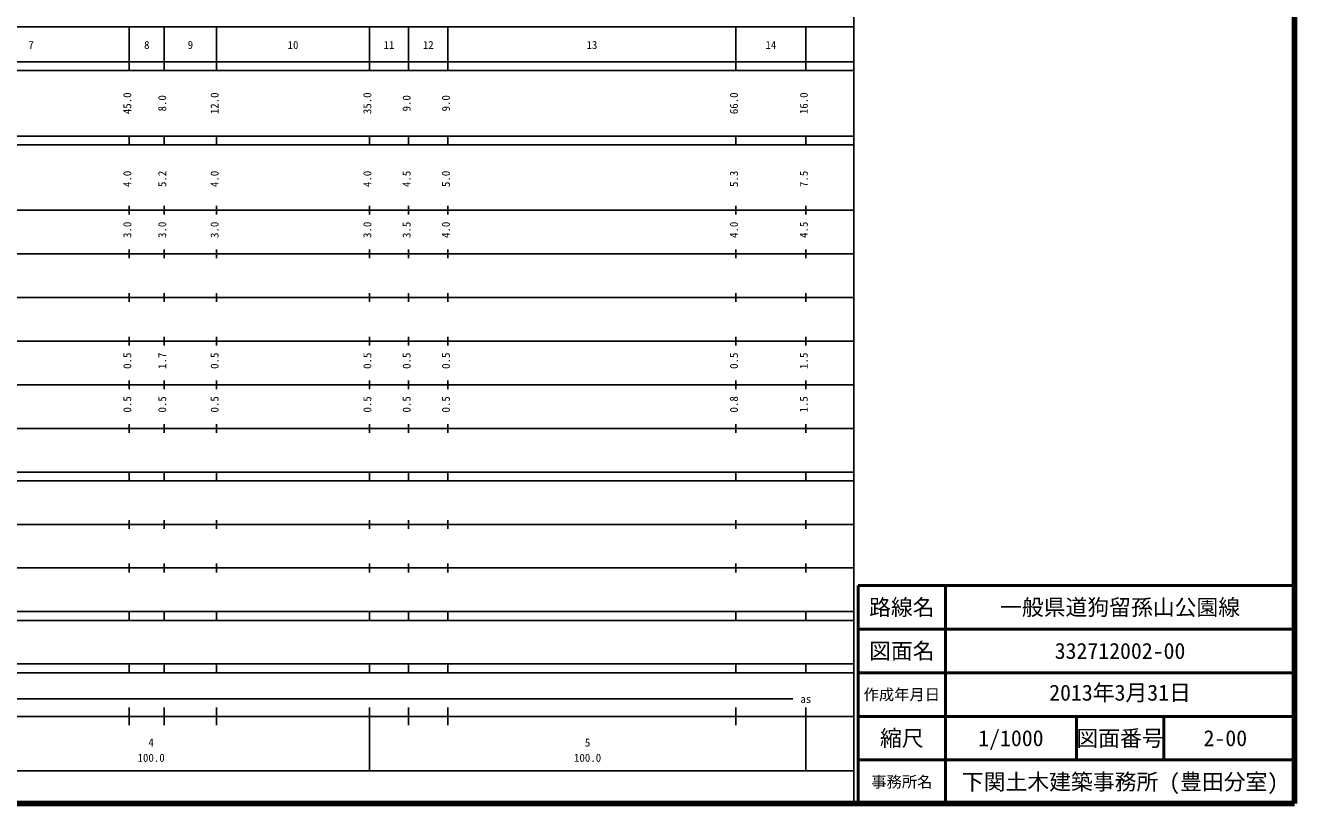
# Model space of a CAD drawing. Units: millimetres, scale not verified. Extents: x -166251861 to 680000, y 20000 to 153676748.
# Drawn here: x 389189 to 680000, y 20000 to 198357 of the extents above; entities that cross this region are included whole.
import ezdxf
from ezdxf.enums import TextEntityAlignment as Align

# ---------------------------------------------------------------- set-up
doc = ezdxf.new("R2010")
doc.units = ezdxf.units.MM
doc.header["$LTSCALE"] = 1000
for name, color, linetype, lineweight in [('M-TTL', 2, 'Continuous', 140), ('M-TTL-BAND', 7, 'Continuous', 25), ('M-TTL-FRAM', 2, 'Continuous', 50), ('M-TTL-LINE', 7, 'Continuous', 50)]:
    doc.layers.add(name, color=color, linetype=linetype, lineweight=lineweight)
doc.layers.add('M-TTL-TXT', color=7, linetype='Continuous')
doc.styles.add('ＭＳ ゴシック', font='')
doc.styles.get('ＭＳ ゴシック').set_extended_font_data('MS Gothic')

msp = doc.modelspace()

# ---------------------------------------------------------------- linework, layer by layer
at = {"layer": 'M-TTL'}
for p, q in [((680000, 20000), (680000, 380000)), ((40000, 20000), (680000, 20000))]:
    msp.add_line(p, q, dxfattribs=at)
at = {"layer": 'M-TTL-BAND'}
for p, q in [((579000, 20000), (579000, 370000)), ((68000, 198000), (579000, 198000)), ((413000, 188000), (413000, 198000)), ((421000, 188000), (421000, 198000)), ((433000, 188000), (433000, 198000)), ((468000, 188000), (468000, 198000)), ((477000, 188000), (477000, 198000)), ((486000, 188000), (486000, 198000)), ((552000, 188000), (552000, 198000)), ((568000, 188000), (568000, 198000)), ((40000, 190000), (579000, 190000)), ((40000, 188000), (579000, 188000)), ((40000, 173000), (579000, 173000)), ((413000, 171000), (413000, 173000)), ((421000, 171000), (421000, 173000)), ((433000, 171000), (433000, 173000)), ((468000, 171000), (468000, 173000)), ((477000, 171000), (477000, 173000)), ((486000, 171000), (486000, 173000)), ((552000, 171000), (552000, 173000)), ((568000, 171000), (568000, 173000)), ((40000, 171000), (579000, 171000)), ((40000, 156000), (579000, 156000)), ((413000, 155000), (413000, 157000)), ((421000, 155000), (421000, 157000)), ((433000, 155000), (433000, 157000)), ((468000, 155000), (468000, 157000)), ((477000, 155000), (477000, 157000)), ((486000, 155000), (486000, 157000)), ((552000, 155000), (552000, 157000)), ((568000, 155000), (568000, 157000)), ((46000, 146000), (579000, 146000)), ((413000, 145000), (413000, 147000)), ((421000, 145000), (421000, 147000)), ((433000, 145000), (433000, 147000)), ((468000, 145000), (468000, 147000)), ((477000, 145000), (477000, 147000)), ((486000, 145000), (486000, 147000)), ((552000, 145000), (552000, 147000)), ((568000, 145000), (568000, 147000)), ((413000, 135000), (413000, 137000)), ((421000, 135000), (421000, 137000)), ((433000, 135000), (433000, 137000)), ((468000, 135000), (468000, 137000)), ((477000, 135000), (477000, 137000)), ((486000, 135000), (486000, 137000)), ((552000, 135000), (552000, 137000)), ((568000, 135000), (568000, 137000)), ((52000, 136000), (579000, 136000)), ((46000, 126000), (579000, 126000)), ((413000, 125000), (413000, 127000)), ((421000, 125000), (421000, 127000)), ((433000, 125000), (433000, 127000)), ((468000, 125000), (468000, 127000)), ((477000, 125000), (477000, 127000)), ((486000, 125000), (486000, 127000)), ((552000, 125000), (552000, 127000)), ((568000, 125000), (568000, 127000)), ((413000, 115000), (413000, 117000)), ((421000, 115000), (421000, 117000)), ((433000, 115000), (433000, 117000)), ((468000, 115000), (468000, 117000)), ((477000, 115000), (477000, 117000)), ((486000, 115000), (486000, 117000)), ((552000, 115000), (552000, 117000)), ((568000, 115000), (568000, 117000)), ((52000, 116000), (579000, 116000)), ((46000, 106000), (579000, 106000)), ((413000, 105000), (413000, 107000)), ((421000, 105000), (421000, 107000)), ((433000, 105000), (433000, 107000)), ((468000, 105000), (468000, 107000)), ((477000, 105000), (477000, 107000)), ((486000, 105000), (486000, 107000)), ((552000, 105000), (552000, 107000)), ((568000, 105000), (568000, 107000)), ((40000, 96000), (579000, 96000)), ((413000, 94000), (413000, 96000)), ((421000, 94000), (421000, 96000)), ((433000, 94000), (433000, 96000)), ((468000, 94000), (468000, 96000)), ((477000, 94000), (477000, 96000)), ((486000, 94000), (486000, 96000)), ((552000, 94000), (552000, 96000)), ((568000, 94000), (568000, 96000)), ((40000, 94000), (579000, 94000)), ((413000, 83000), (413000, 85000)), ((421000, 83000), (421000, 85000)), ((433000, 83000), (433000, 85000)), ((468000, 83000), (468000, 85000)), ((477000, 83000), (477000, 85000)), ((486000, 83000), (486000, 85000)), ((552000, 83000), (552000, 85000)), ((568000, 83000), (568000, 85000)), ((49000, 84000), (579000, 84000)), ((40000, 74000), (579000, 74000)), ((413000, 73000), (413000, 75000)), ((421000, 73000), (421000, 75000)), ((433000, 73000), (433000, 75000)), ((468000, 73000), (468000, 75000)), ((477000, 73000), (477000, 75000)), ((486000, 73000), (486000, 75000)), ((552000, 73000), (552000, 75000)), ((568000, 73000), (568000, 75000)), ((40000, 64000), (579000, 64000)), ((413000, 62000), (413000, 64000)), ((421000, 62000), (421000, 64000)), ((433000, 62000), (433000, 64000)), ((468000, 62000), (468000, 64000)), ((477000, 62000), (477000, 64000)), ((486000, 62000), (486000, 64000)), ((552000, 62000), (552000, 64000)), ((568000, 62000), (568000, 64000)), ((40000, 62000), (579000, 62000)), ((40000, 52000), (579000, 52000)), ((40000, 50000), (579000, 50000)), ((413000, 50000), (413000, 52000)), ((421000, 50000), (421000, 52000)), ((433000, 50000), (433000, 52000)), ((468000, 50000), (468000, 52000)), ((477000, 50000), (477000, 52000)), ((486000, 50000), (486000, 52000)), ((552000, 50000), (552000, 52000)), ((568000, 50000), (568000, 52000)), ((71000, 44000), (565000, 44000)), ((413000, 38000), (413000, 42000)), ((421000, 38000), (421000, 42000)), ((433000, 38000), (433000, 42000)), ((468000, 27500), (468000, 42000)), ((477000, 38000), (477000, 42000)), ((486000, 38000), (486000, 42000)), ((552000, 38000), (552000, 42000)), ((568000, 27500), (568000, 42000)), ((40000, 40000), (579000, 40000)), ((68000, 27500), (579000, 27500))]:
    msp.add_line(p, q, dxfattribs=at)
at = {"layer": 'M-TTL-FRAM'}
for p, q in [((680000, 70000), (580000, 70000)), ((580000, 70000), (580000, 20000))]:
    msp.add_line(p, q, dxfattribs=at)
at = {"layer": 'M-TTL-LINE'}
for p, q in [((600000, 70000), (600000, 20000)), ((680000, 60000), (580000, 60000)), ((680000, 50000), (580000, 50000)), ((680000, 40000), (580000, 40000)), ((630000, 40000), (630000, 30000)), ((650000, 40000), (650000, 30000)), ((680000, 30000), (580000, 30000))]:
    msp.add_line(p, q, dxfattribs=at)

# ---------------------------------------------------------------- texts
at = {"layer": 'M-TTL-BAND', "style": 'ＭＳ ゴシック'}
for s, p in [('7', (390500, 192405)), ('8', (417000, 192405)), ('9', (427000, 192405)), ('10', (450500, 192405)), ('11', (472500, 192405)), ('12', (481500, 192405)), ('13', (519000, 192405)), ('14', (560000, 192405)), ('as', (568000, 42500)), ('4', (418000, 32523)), ('5', (518000, 32523)), ('100.0', (418000, 29033)), ('100.0', (518000, 29033))]:
    msp.add_text(s, height=1833, dxfattribs=at).set_placement(p, align=Align.BOTTOM_CENTER)
for s, p in [('45.0', (414000, 180500)), ('8.0', (422000, 180500)), ('12.0', (434000, 180500)), ('35.0', (469000, 180500)), ('9.0', (478000, 180500)), ('9.0', (487000, 180500)), ('66.0', (553000, 180500)), ('16.0', (569000, 180500)), ('4.0', (414000, 163174)), ('5.2', (422000, 163174)), ('4.0', (434000, 163174)), ('4.0', (469000, 163174)), ('4.5', (478000, 163174)), ('5.0', (487000, 163174)), ('5.3', (553000, 163174)), ('7.5', (569000, 163174)), ('3.0', (414000, 151500)), ('3.0', (422000, 151500)), ('3.0', (434000, 151500)), ('3.0', (469000, 151500)), ('3.5', (478000, 151500)), ('4.0', (487000, 151500)), ('4.0', (553000, 151500)), ('4.5', (569000, 151500)), ('0.5', (414000, 121500)), ('1.7', (422000, 121500)), ('0.5', (434000, 121500)), ('0.5', (469000, 121500)), ('0.5', (478000, 121500)), ('0.5', (487000, 121500)), ('0.5', (553000, 121500)), ('1.5', (569000, 121500)), ('0.5', (414000, 111500)), ('0.5', (422000, 111500)), ('0.5', (434000, 111500)), ('0.5', (469000, 111500)), ('0.5', (478000, 111500)), ('0.5', (487000, 111500)), ('0.8', (553000, 111500)), ('1.5', (569000, 111500))]:
    msp.add_text(s, height=1833, rotation=90, dxfattribs=at).set_placement(p, align=Align.BOTTOM_CENTER)
at = {"layer": 'M-TTL-TXT', "style": 'ＭＳ ゴシック'}
for s, height, p in [('路線名', 3666, (590000, 65000)), ('路線名', 3666, (590000, 65000)), ('一般県道狗留孫山公園線', 3666, (640000, 65000)), ('図面名', 3666, (590000, 55000)), ('図面名', 3666, (590000, 55000)), ('332712002-00', 3666, (640000, 55000)), ('作成年月日', 2566, (590000, 45000)), ('作成年月日', 2566, (590000, 45000)), ('縮尺', 3666, (590000, 35000)), ('縮尺', 3666, (590000, 35000)), ('1/1000', 3666, (615000, 35000)), ('図面番号', 3666, (640000, 35000)), ('図面番号', 3666, (640000, 35000)), ('2-00', 3666, (664125, 35000)), ('事務所名', 2566, (590000, 25000)), ('事務所名', 2566, (590000, 25000)), ('下関土木建築事務所 (豊田分室)', 3666, (640000, 25000))]:
    msp.add_text(s, height=height, dxfattribs=at).set_placement(p, align=Align.MIDDLE_CENTER)
msp.add_text('2013年3月31日', height=3666, dxfattribs=at).set_placement((640000, 42500), align=Align.BOTTOM_CENTER)

doc.saveas('drawing.dxf')
